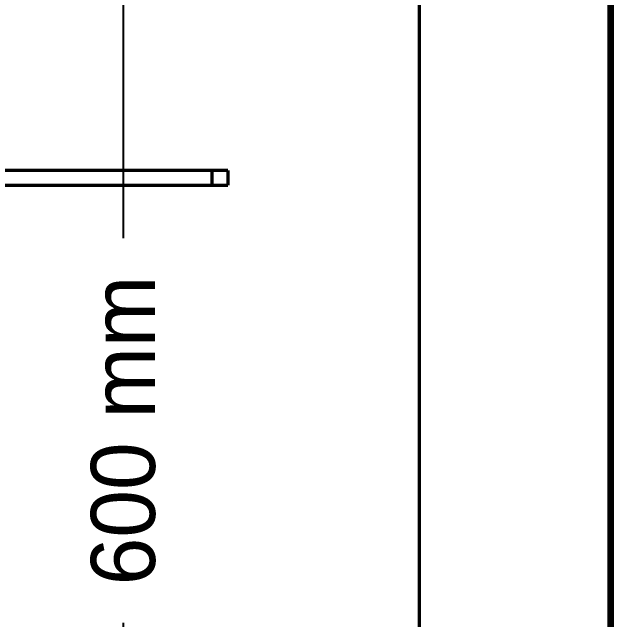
# Model space of a CAD drawing. Extents: x 0.4 to 11.4, y 0.4 to 16.2.
# Drawn here: x 10.413 to 11.351, y 8.723 to 9.671 of the extents above; entities that cross this region are included whole.
import ezdxf

# ---------------------------------------------------------------- set-up
doc = ezdxf.new("R2010")
doc.units = 0
doc.header["$MEASUREMENT"] = 0
doc.dimstyles.get("Standard").update_dxf_attribs({"dimtxt": 0.1, "dimasz": 0.1, "dimexe": 1.25, "dimexo": 0.625, "dimtad": 1, "dimtxsty": 'Standard', "dimcen": 2.5, "dimazin": 3, "dimtfac": 1, "dimtmove": 0, "dimatfit": 3})

# ---------------------------------------------------------------- blocks, each defined once
blk = doc.blocks.new('_CLOSEDFILLED')
at = {"color": 0, "linetype": 'BYBLOCK'}
blk.add_solid([(-1, 0.1644), (0, 0), (-1, -0.1644)], dxfattribs=at)
blk = doc.blocks.new('*D6')
for p, q in [((9.56116, 12.8227), (10.58625, 12.8227)), ((10.58625, 9.31858), (10.58625, 12.7227)), ((10.58625, 5.31446), (10.58625, 8.71858)), ((8.83778, 5.21446), (10.58625, 5.21446))]:
    blk.add_line(p, q)
at = {"layer": 'Defpoints'}
for p in [(9.56116, 12.8227), (8.83778, 5.21446), (10.58625, 5.21446)]:
    blk.add_point(p, dxfattribs=at)
at = {"xscale": 0.1, "yscale": 0.1}
for p, rotation in [((10.58625, 12.8227), 90), ((10.58625, 5.21446), 270)]:
    blk.add_blockref('_CLOSEDFILLED', p, dxfattribs=dict(at, rotation=rotation))
at = {"insert": (10.58625, 9.01858), "char_height": 0.1, "attachment_point": 5, "rotation": 90}
blk.add_mtext('600 mm', dxfattribs=at)

msp = doc.modelspace()

# ---------------------------------------------------------------- linework, layer by layer
at = {"color": 0}
for points, const_width in [([(11.3461, 0.39111), (11.3461, 16.1828), (0.3661, 16.1828), (0.3661, 0.39111), (11.3461, 0.39111)], 0.01), ([(11.0478, 2.95779), (11.0478, 15.8844), (0.66444, 15.8844), (0.68945, 2.95779), (11.0478, 2.95779)], 0.005)]:
    msp.add_lwpolyline(points, close=True, dxfattribs=dict(at, const_width=const_width))
at = {"color": 0, "const_width": 0.005}
for points in [[(9.95611, 9.42443), (10.7495, 9.42443)], [(10.7244, 9.4011), (10.7244, 9.42443)], [(10.7495, 9.4011), (10.7495, 9.42443)], [(9.95611, 9.4011), (10.7495, 9.4011)]]:
    msp.add_lwpolyline(points, dxfattribs=at)

# ---------------------------------------------------------------- dimensions: what is measured, and where the dimension line sits
at = {"linetype": 'Continuous'}
dim = msp.add_linear_dim(base=(10.58625, 5.21446), p1=(8.83778, 5.21446), p2=(9.56116, 12.8227), angle=90, text='600 mm', dimstyle='Standard', dxfattribs=at)
dim.commit()
dim.dimension.update_dxf_attribs({"geometry": '*D6', "text_midpoint": (10.58625, 9.01858)})

doc.saveas('drawing.dxf')
